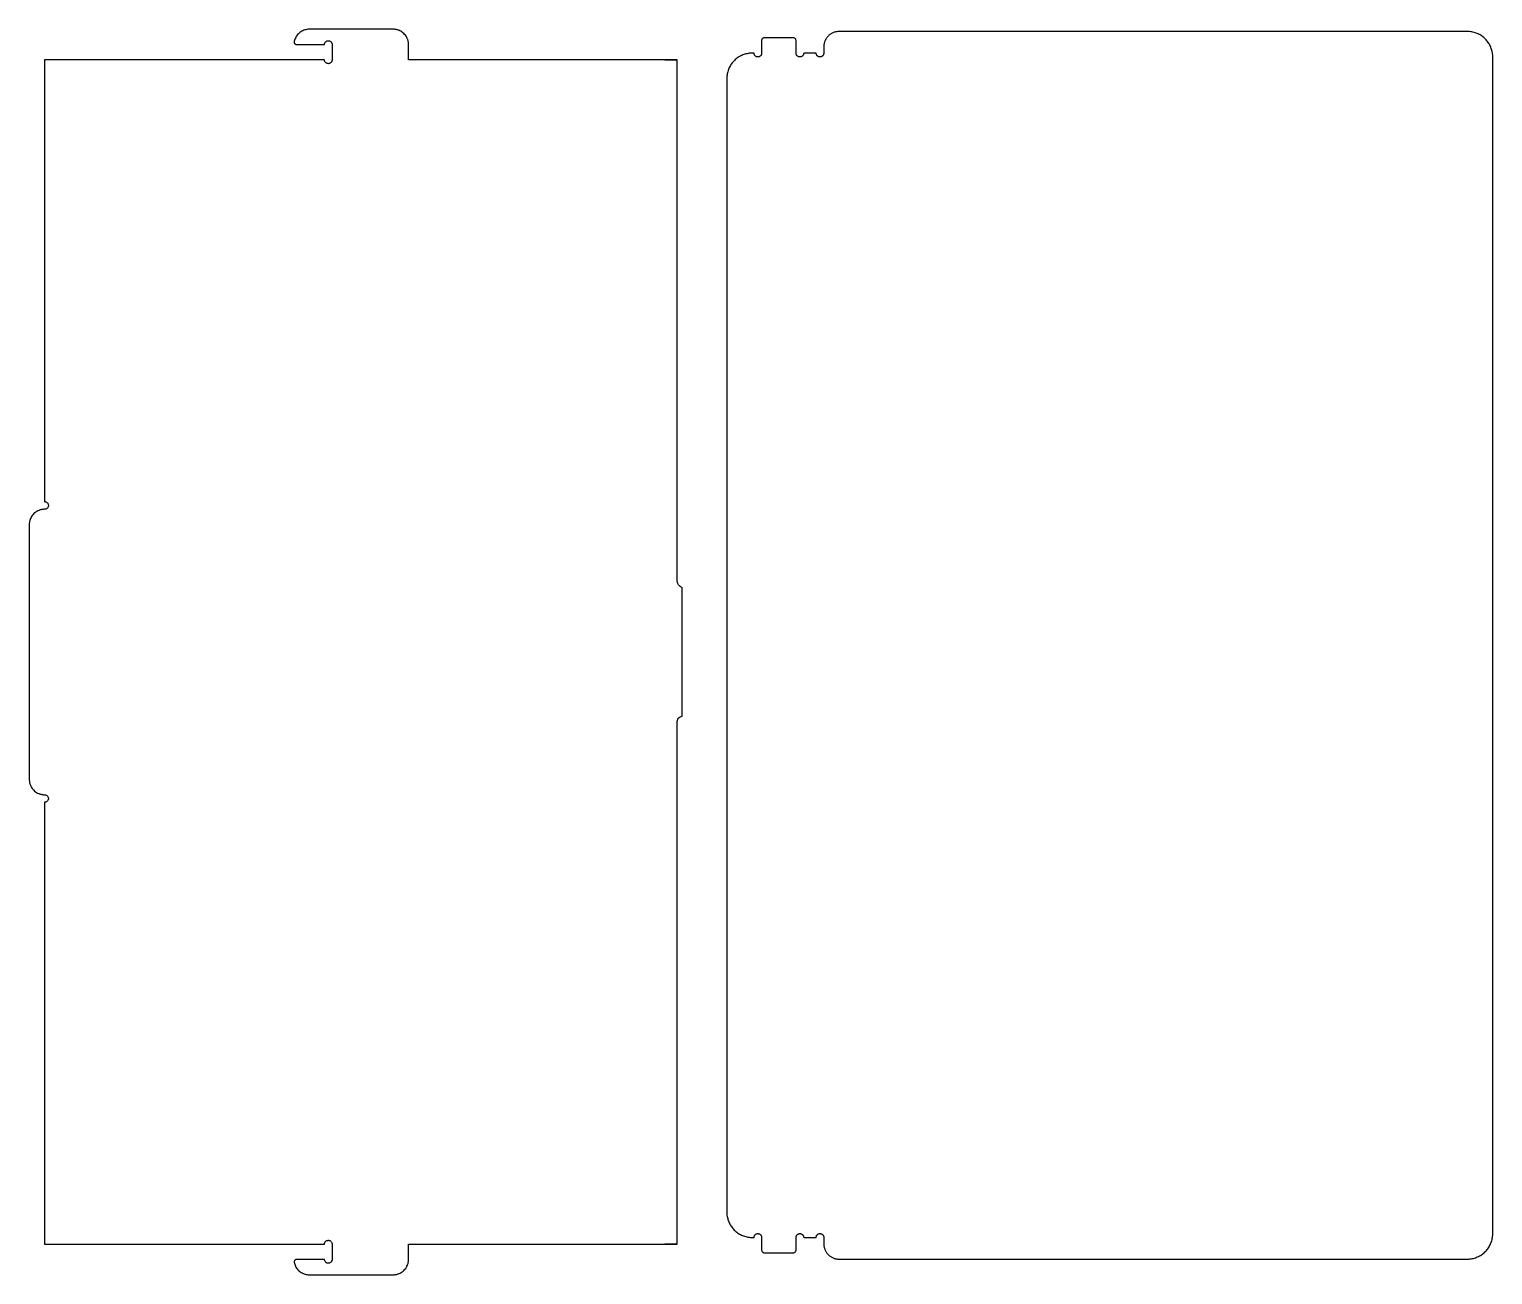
# Model space of a CAD drawing. Extents: x 0.9 to 46.8, y 2.8 to 94.5.
# Drawn here: x 1.48 to 46.79, y 55.91 to 94.46 of the extents above; entities that cross this region are included whole.
import ezdxf

# ---------------------------------------------------------------- set-up
doc = ezdxf.new("R2010")
doc.units = 0
doc.layers.add('ART_DESK', color=7, linetype='CONTINUOUS')

msp = doc.modelspace()

# ---------------------------------------------------------------- linework, layer by layer
at = {"layer": 'ART_DESK'}
msp.add_lwpolyline([(21.544, 93.514), (21.544, 93.514), (21.531, 93.514), (21.517, 93.514), (21.501, 93.514), (21.484, 93.514), (21.464, 93.514), (21.443, 93.514), (21.419, 93.514), (21.394, 93.514), (21.368, 93.514), (21.34, 93.514), (21.31, 93.514), (21.278, 93.514), (21.245, 93.514), (21.21, 93.514), (21.174, 93.514), (21.136, 93.514), (21.096, 93.514), (21.056, 93.514), (21.013, 93.514), (20.97, 93.514), (20.924, 93.514), (20.878, 93.514), (20.83, 93.514), (20.781, 93.514), (20.731, 93.514), (20.679, 93.514), (20.626, 93.514), (20.572, 93.514), (20.517, 93.514), (20.46, 93.514), (20.403, 93.514), (20.344, 93.514), (20.284, 93.514), (20.224, 93.514), (20.162, 93.514), (20.099, 93.514), (20.035, 93.514), (19.971, 93.514), (19.905, 93.514), (19.839, 93.514), (19.771, 93.514), (19.703, 93.514), (19.634, 93.514), (19.494, 93.514), (19.351, 93.514), (19.205, 93.514), (19.057, 93.514), (18.906, 93.514), (18.754, 93.514), (18.599, 93.514), (18.443, 93.514), (18.286, 93.514), (18.127, 93.514), (17.968, 93.514), (17.647, 93.514), (17.324, 93.514), (17.002, 93.514), (16.682, 93.514), (16.524, 93.514), (16.366, 93.514), (16.21, 93.514), (16.056, 93.514), (15.903, 93.514), (15.752, 93.514), (15.604, 93.514), (15.458, 93.514), (15.315, 93.514), (15.174, 93.514), (15.105, 93.514), (15.037, 93.514), (14.97, 93.514), (14.903, 93.514), (14.837, 93.514), (14.773, 93.514), (14.709, 93.514), (14.646, 93.514), (14.584, 93.514), (14.523, 93.514), (14.463, 93.514), (14.404, 93.514), (14.347, 93.514), (14.29, 93.514), (14.235, 93.514), (14.181, 93.514), (14.128, 93.514), (14.076, 93.514), (14.025, 93.514), (13.976, 93.514), (13.928, 93.514), (13.882, 93.514), (13.836, 93.514), (13.792, 93.514), (13.75, 93.514), (13.709, 93.514), (13.669, 93.514), (13.631, 93.514), (13.595, 93.514), (13.56, 93.514), (13.527, 93.514), (13.495, 93.514), (13.465, 93.514), (13.436, 93.514), (13.409, 93.514), (13.384, 93.514), (13.361, 93.514), (13.339, 93.514), (13.32, 93.514), (13.302, 93.514), (13.285, 93.514), (13.271, 93.514), (13.259, 93.514), (13.248, 93.514), (13.24, 93.514), (13.233, 93.514), (13.229, 93.514), (13.226, 93.514), (13.226, 93.514), (13.226, 93.514), (13.226, 93.517), (13.226, 93.521), (13.226, 93.527), (13.226, 93.534), (13.226, 93.543), (13.226, 93.552), (13.226, 93.564), (13.226, 93.576), (13.226, 93.589), (13.226, 93.604), (13.226, 93.635), (13.226, 93.668), (13.226, 93.703), (13.226, 93.74), (13.226, 93.812), (13.226, 93.847), (13.226, 93.879), (13.226, 93.895), (13.226, 93.909), (13.226, 93.922), (13.226, 93.935), (13.226, 93.946), (13.226, 93.957), (13.226, 93.965), (13.226, 93.973), (13.226, 93.979), (13.226, 93.983), (13.226, 93.986), (13.226, 93.987), (13.226, 94.007), (13.224, 94.027), (13.222, 94.047), (13.219, 94.066), (13.216, 94.085), (13.211, 94.104), (13.206, 94.123), (13.2, 94.141), (13.194, 94.159), (13.187, 94.176), (13.17, 94.21), (13.151, 94.243), (13.129, 94.274), (13.105, 94.302), (13.079, 94.329), (13.051, 94.354), (13.021, 94.377), (12.99, 94.397), (12.956, 94.414), (12.921, 94.429), (12.903, 94.436), (12.885, 94.441), (12.866, 94.446), (12.848, 94.451), (12.828, 94.454), (12.809, 94.457), (12.789, 94.459), (12.769, 94.46), (12.759, 94.46), (12.754, 94.46), (12.753, 94.46), (12.753, 94.46), (12.753, 94.46), (12.75, 94.46), (12.746, 94.46), (12.739, 94.46), (12.729, 94.46), (12.717, 94.46), (12.703, 94.46), (12.687, 94.46), (12.669, 94.46), (12.649, 94.46), (12.626, 94.46), (12.602, 94.46), (12.576, 94.46), (12.548, 94.46), (12.519, 94.46), (12.488, 94.46), (12.455, 94.46), (12.421, 94.46), (12.385, 94.46), (12.348, 94.46), (12.31, 94.46), (12.271, 94.46), (12.23, 94.46), (12.188, 94.46), (12.145, 94.46), (12.102, 94.46), (12.057, 94.46), (11.965, 94.46), (11.871, 94.46), (11.774, 94.46), (11.675, 94.46), (11.475, 94.46), (11.274, 94.46), (11.175, 94.46), (11.078, 94.46), (10.982, 94.46), (10.889, 94.46), (10.843, 94.46), (10.799, 94.46), (10.755, 94.46), (10.712, 94.46), (10.671, 94.46), (10.63, 94.46), (10.59, 94.46), (10.552, 94.46), (10.515, 94.46), (10.48, 94.46), (10.446, 94.46), (10.413, 94.46), (10.382, 94.46), (10.353, 94.46), (10.325, 94.46), (10.299, 94.46), (10.275, 94.46), (10.253, 94.46), (10.233, 94.46), (10.215, 94.46), (10.198, 94.46), (10.185, 94.46), (10.173, 94.46), (10.164, 94.46), (10.157, 94.46), (10.152, 94.46), (10.15, 94.46), (10.15, 94.46), (10.148, 94.46), (10.144, 94.46), (10.109, 94.459), (10.076, 94.454), (10.043, 94.448), (10.01, 94.439), (9.979, 94.428), (9.948, 94.415), (9.919, 94.4), (9.891, 94.383), (9.864, 94.364), (9.839, 94.344), (9.815, 94.321), (9.792, 94.297), (9.772, 94.272), (9.753, 94.245), (9.736, 94.216), (9.721, 94.186), (9.707, 94.155), (9.697, 94.123), (9.688, 94.09), (9.686, 94.082), (9.686, 94.08), (9.685, 94.077), (9.685, 94.07), (9.685, 94.057), (9.687, 94.045), (9.692, 94.033), (9.698, 94.022), (9.706, 94.012), (9.715, 94.004), (9.725, 93.997), (9.737, 93.991), (9.743, 93.99), (9.747, 93.989), (9.748, 93.989), (9.748, 93.989), (9.75, 93.988), (9.763, 93.987), (9.763, 93.987), (9.765, 93.987), (9.767, 93.987), (9.769, 93.987), (9.777, 93.987), (9.787, 93.987), (9.801, 93.987), (9.817, 93.987), (9.835, 93.987), (9.855, 93.987), (9.878, 93.987), (9.902, 93.987), (9.928, 93.987), (9.956, 93.987), (9.984, 93.987), (10.014, 93.987), (10.045, 93.987), (10.077, 93.987), (10.142, 93.987), (10.275, 93.987), (10.339, 93.987), (10.37, 93.987), (10.4, 93.987), (10.429, 93.987), (10.457, 93.987), (10.483, 93.987), (10.507, 93.987), (10.53, 93.987), (10.55, 93.987), (10.569, 93.987), (10.585, 93.987), (10.598, 93.987), (10.609, 93.987), (10.617, 93.987), (10.62, 93.987), (10.622, 93.987), (10.623, 93.987), (10.623, 93.987), (10.623, 93.992), (10.624, 94.002), (10.626, 94.012), (10.628, 94.021), (10.631, 94.03), (10.635, 94.039), (10.645, 94.055), (10.657, 94.069), (10.671, 94.082), (10.687, 94.092), (10.704, 94.099), (10.713, 94.102), (10.723, 94.104), (10.733, 94.105), (10.743, 94.105), (10.753, 94.105), (10.762, 94.103), (10.772, 94.101), (10.781, 94.099), (10.798, 94.091), (10.814, 94.08), (10.828, 94.068), (10.839, 94.053), (10.849, 94.037), (10.852, 94.028), (10.855, 94.019), (10.858, 94.01), (10.859, 94), (10.86, 93.99), (10.86, 93.987), (10.86, 93.987), (10.86, 93.985), (10.86, 93.982), (10.86, 93.977), (10.86, 93.97), (10.86, 93.962), (10.86, 93.953), (10.86, 93.942), (10.86, 93.93), (10.86, 93.917), (10.86, 93.903), (10.86, 93.889), (10.86, 93.857), (10.86, 93.823), (10.86, 93.787), (10.86, 93.714), (10.86, 93.678), (10.86, 93.644), (10.86, 93.613), (10.86, 93.598), (10.86, 93.584), (10.86, 93.571), (10.86, 93.559), (10.86, 93.548), (10.86, 93.539), (10.86, 93.531), (10.86, 93.524), (10.86, 93.519), (10.86, 93.516), (10.86, 93.514), (10.86, 93.513), (10.86, 93.511), (10.859, 93.501), (10.858, 93.491), (10.855, 93.482), (10.852, 93.473), (10.849, 93.464), (10.839, 93.448), (10.828, 93.433), (10.814, 93.42), (10.798, 93.41), (10.781, 93.402), (10.772, 93.399), (10.762, 93.397), (10.753, 93.396), (10.743, 93.395), (10.733, 93.396), (10.723, 93.397), (10.713, 93.399), (10.704, 93.401), (10.687, 93.409), (10.671, 93.419), (10.657, 93.431), (10.645, 93.446), (10.635, 93.462), (10.631, 93.47), (10.628, 93.48), (10.626, 93.489), (10.624, 93.498), (10.623, 93.508), (10.623, 93.513), (10.623, 93.514), (10.62, 93.514), (10.615, 93.514), (10.608, 93.514), (10.6, 93.514), (10.589, 93.514), (10.576, 93.514), (10.561, 93.514), (10.544, 93.514), (10.526, 93.514), (10.505, 93.514), (10.483, 93.514), (10.458, 93.514), (10.432, 93.514), (10.404, 93.514), (10.375, 93.514), (10.344, 93.514), (10.311, 93.514), (10.276, 93.514), (10.24, 93.514), (10.202, 93.514), (10.162, 93.514), (10.121, 93.514), (10.079, 93.514), (10.034, 93.514), (9.989, 93.514), (9.942, 93.514), (9.894, 93.514), (9.844, 93.514), (9.793, 93.514), (9.74, 93.514), (9.686, 93.514), (9.631, 93.514), (9.575, 93.514), (9.518, 93.514), (9.459, 93.514), (9.399, 93.514), (9.338, 93.514), (9.276, 93.514), (9.213, 93.514), (9.148, 93.514), (9.083, 93.514), (9.017, 93.514), (8.95, 93.514), (8.881, 93.514), (8.812, 93.514), (8.742, 93.514), (8.671, 93.514), (8.6, 93.514), (8.527, 93.514), (8.38, 93.514), (8.23, 93.514), (8.077, 93.514), (7.922, 93.514), (7.764, 93.514), (7.605, 93.514), (7.444, 93.514), (7.281, 93.514), (7.117, 93.514), (6.952, 93.514), (6.786, 93.514), (6.452, 93.514), (6.117, 93.514), (5.783, 93.514), (5.617, 93.514), (5.452, 93.514), (5.288, 93.514), (5.125, 93.514), (4.964, 93.514), (4.805, 93.514), (4.648, 93.514), (4.493, 93.514), (4.34, 93.514), (4.19, 93.514), (4.043, 93.514), (3.971, 93.514), (3.899, 93.514), (3.828, 93.514), (3.758, 93.514), (3.689, 93.514), (3.621, 93.514), (3.554, 93.514), (3.488, 93.514), (3.423, 93.514), (3.359, 93.514), (3.296, 93.514), (3.234, 93.514), (3.173, 93.514), (3.113, 93.514), (3.055, 93.514), (2.997, 93.514), (2.941, 93.514), (2.886, 93.514), (2.833, 93.514), (2.78, 93.514), (2.729, 93.514), (2.68, 93.514), (2.632, 93.514), (2.585, 93.514), (2.539, 93.514), (2.496, 93.514), (2.453, 93.514), (2.412, 93.514), (2.373, 93.514), (2.335, 93.514), (2.299, 93.514), (2.265, 93.514), (2.232, 93.514), (2.201, 93.514), (2.172, 93.514), (2.144, 93.514), (2.118, 93.514), (2.094, 93.514), (2.072, 93.514), (2.052, 93.514), (2.033, 93.514), (2.017, 93.514), (2.002, 93.514), (1.99, 93.514), (1.979, 93.514), (1.97, 93.514), (1.964, 93.514), (1.959, 93.514), (1.957, 93.514), (1.957, 93.514), (1.957, 93.513), (1.957, 93.497), (1.957, 93.464), (1.957, 93.398), (1.957, 93.136), (1.957, 88.942), (1.957, 80.553), (1.957, 80.029), (1.957, 79.898), (1.957, 79.865), (1.957, 79.849), (1.957, 79.841), (1.957, 79.839), (1.957, 79.838), (1.958, 79.838), (1.96, 79.838), (1.97, 79.837), (1.98, 79.835), (1.989, 79.833), (1.998, 79.83), (2.015, 79.822), (2.031, 79.812), (2.044, 79.799), (2.056, 79.784), (2.065, 79.767), (2.068, 79.759), (2.071, 79.749), (2.073, 79.74), (2.075, 79.73), (2.075, 79.72), (2.075, 79.71), (2.074, 79.7), (2.072, 79.691), (2.069, 79.682), (2.066, 79.673), (2.057, 79.656), (2.046, 79.641), (2.032, 79.628), (2.017, 79.617), (2, 79.609), (1.991, 79.606), (1.981, 79.604), (1.972, 79.602), (1.962, 79.601), (1.957, 79.601), (1.937, 79.601), (1.917, 79.599), (1.897, 79.597), (1.878, 79.595), (1.859, 79.591), (1.84, 79.587), (1.821, 79.581), (1.803, 79.576), (1.785, 79.569), (1.75, 79.554), (1.717, 79.536), (1.685, 79.516), (1.656, 79.493), (1.628, 79.468), (1.602, 79.441), (1.578, 79.412), (1.557, 79.381), (1.538, 79.348), (1.522, 79.314), (1.515, 79.297), (1.508, 79.279), (1.502, 79.26), (1.497, 79.242), (1.493, 79.223), (1.49, 79.204), (1.487, 79.184), (1.485, 79.164), (1.484, 79.145), (1.484, 79.134), (1.484, 79.129), (1.484, 79.128), (1.484, 79.128), (1.484, 79.127), (1.484, 79.125), (1.484, 79.121), (1.484, 79.115), (1.484, 79.107), (1.484, 79.097), (1.484, 79.085), (1.484, 79.072), (1.484, 79.057), (1.484, 79.04), (1.484, 79.021), (1.484, 79.001), (1.484, 78.979), (1.484, 78.955), (1.484, 78.93), (1.484, 78.903), (1.484, 78.874), (1.484, 78.844), (1.484, 78.813), (1.484, 78.78), (1.484, 78.745), (1.484, 78.71), (1.484, 78.672), (1.484, 78.633), (1.484, 78.593), (1.484, 78.552), (1.484, 78.509), (1.484, 78.465), (1.484, 78.42), (1.484, 78.374), (1.484, 78.326), (1.484, 78.277), (1.484, 78.227), (1.484, 78.176), (1.484, 78.123), (1.484, 78.07), (1.484, 78.016), (1.484, 77.96), (1.484, 77.904), (1.484, 77.846), (1.484, 77.788), (1.484, 77.728), (1.484, 77.668), (1.484, 77.607), (1.484, 77.545), (1.484, 77.482), (1.484, 77.418), (1.484, 77.289), (1.484, 77.156), (1.484, 77.021), (1.484, 76.883), (1.484, 76.743), (1.484, 76.6), (1.484, 76.456), (1.484, 76.31), (1.484, 76.163), (1.484, 76.014), (1.484, 75.864), (1.484, 75.562), (1.484, 74.953), (1.484, 74.65), (1.484, 74.499), (1.484, 74.349), (1.484, 74.201), (1.484, 74.053), (1.484, 73.907), (1.484, 73.763), (1.484, 73.621), (1.484, 73.481), (1.484, 73.343), (1.484, 73.208), (1.484, 73.075), (1.484, 72.946), (1.484, 72.882), (1.484, 72.819), (1.484, 72.757), (1.484, 72.696), (1.484, 72.636), (1.484, 72.577), (1.484, 72.518), (1.484, 72.461), (1.484, 72.405), (1.484, 72.349), (1.484, 72.295), (1.484, 72.241), (1.484, 72.189), (1.484, 72.138), (1.484, 72.088), (1.484, 72.039), (1.484, 71.992), (1.484, 71.945), (1.484, 71.9), (1.484, 71.856), (1.484, 71.813), (1.484, 71.772), (1.484, 71.732), (1.484, 71.694), (1.484, 71.656), (1.484, 71.621), (1.484, 71.586), (1.484, 71.553), (1.484, 71.522), (1.484, 71.492), (1.484, 71.464), (1.484, 71.437), (1.484, 71.412), (1.484, 71.388), (1.484, 71.366), (1.484, 71.346), (1.484, 71.327), (1.484, 71.311), (1.484, 71.296), (1.484, 71.282), (1.484, 71.271), (1.484, 71.261), (1.484, 71.253), (1.484, 71.247), (1.484, 71.243), (1.484, 71.241), (1.484, 71.241), (1.484, 71.24), (1.484, 71.239), (1.484, 71.234), (1.484, 71.213), (1.486, 71.194), (1.488, 71.174), (1.491, 71.155), (1.495, 71.136), (1.5, 71.117), (1.505, 71.099), (1.511, 71.08), (1.518, 71.063), (1.534, 71.028), (1.552, 70.995), (1.573, 70.964), (1.596, 70.934), (1.621, 70.907), (1.649, 70.881), (1.678, 70.858), (1.709, 70.837), (1.742, 70.819), (1.777, 70.803), (1.794, 70.796), (1.812, 70.79), (1.831, 70.784), (1.85, 70.779), (1.869, 70.775), (1.888, 70.772), (1.907, 70.77), (1.927, 70.768), (1.947, 70.767), (1.957, 70.767), (1.959, 70.767), (1.969, 70.767), (1.979, 70.765), (1.988, 70.763), (1.998, 70.76), (2.006, 70.756), (2.023, 70.747), (2.037, 70.736), (2.05, 70.722), (2.06, 70.706), (2.068, 70.689), (2.071, 70.68), (2.073, 70.67), (2.075, 70.66), (2.075, 70.65), (2.075, 70.64), (2.074, 70.631), (2.072, 70.621), (2.069, 70.612), (2.062, 70.594), (2.052, 70.578), (2.04, 70.564), (2.025, 70.552), (2.009, 70.543), (2, 70.539), (1.991, 70.536), (1.982, 70.533), (1.972, 70.532), (1.962, 70.531), (1.957, 70.531), (1.957, 70.531), (1.957, 70.53), (1.957, 70.528), (1.957, 70.523), (1.957, 70.458), (1.957, 70.327), (1.957, 69.278), (1.957, 65.084), (1.957, 60.89), (1.957, 58.793), (1.957, 57.744), (1.957, 57.22), (1.957, 56.958), (1.957, 56.892), (1.957, 56.859), (1.957, 56.855), (1.957, 56.855), (1.957, 56.855), (1.96, 56.855), (1.964, 56.855), (1.971, 56.855), (1.98, 56.855), (1.99, 56.855), (2.003, 56.855), (2.018, 56.855), (2.034, 56.855), (2.053, 56.855), (2.073, 56.855), (2.096, 56.855), (2.12, 56.855), (2.146, 56.855), (2.174, 56.855), (2.203, 56.855), (2.234, 56.855), (2.267, 56.855), (2.302, 56.855), (2.338, 56.855), (2.376, 56.855), (2.415, 56.855), (2.456, 56.855), (2.498, 56.855), (2.542, 56.855), (2.588, 56.855), (2.635, 56.855), (2.683, 56.855), (2.733, 56.855), (2.784, 56.855), (2.836, 56.855), (2.89, 56.855), (2.945, 56.855), (3.001, 56.855), (3.059, 56.855), (3.117, 56.855), (3.177, 56.855), (3.238, 56.855), (3.3, 56.855), (3.363, 56.855), (3.427, 56.855), (3.492, 56.855), (3.559, 56.855), (3.626, 56.855), (3.694, 56.855), (3.763, 56.855), (3.833, 56.855), (3.904, 56.855), (3.975, 56.855), (4.048, 56.855), (4.195, 56.855), (4.345, 56.855), (4.498, 56.855), (4.653, 56.855), (4.81, 56.855), (4.97, 56.855), (5.131, 56.855), (5.293, 56.855), (5.458, 56.855), (5.623, 56.855), (5.955, 56.855), (6.29, 56.855), (6.624, 56.855), (6.957, 56.855), (7.122, 56.855), (7.286, 56.855), (7.449, 56.855), (7.61, 56.855), (7.77, 56.855), (7.927, 56.855), (8.082, 56.855), (8.235, 56.855), (8.385, 56.855), (8.532, 56.855), (8.605, 56.855), (8.676, 56.855), (8.747, 56.855), (8.817, 56.855), (8.886, 56.855), (8.954, 56.855), (9.021, 56.855), (9.087, 56.855), (9.153, 56.855), (9.217, 56.855), (9.28, 56.855), (9.342, 56.855), (9.403, 56.855), (9.463, 56.855), (9.521, 56.855), (9.579, 56.855), (9.635, 56.855), (9.69, 56.855), (9.744, 56.855), (9.796, 56.855), (9.847, 56.855), (9.897, 56.855), (9.945, 56.855), (9.992, 56.855), (10.037, 56.855), (10.081, 56.855), (10.124, 56.855), (10.165, 56.855), (10.204, 56.855), (10.242, 56.855), (10.278, 56.855), (10.313, 56.855), (10.346, 56.855), (10.377, 56.855), (10.406, 56.855), (10.434, 56.855), (10.46, 56.855), (10.484, 56.855), (10.506, 56.855), (10.527, 56.855), (10.545, 56.855), (10.562, 56.855), (10.577, 56.855), (10.59, 56.855), (10.6, 56.855), (10.609, 56.855), (10.616, 56.855), (10.62, 56.855), (10.623, 56.855), (10.623, 56.855), (10.623, 56.858), (10.624, 56.867), (10.625, 56.877), (10.627, 56.887), (10.63, 56.896), (10.638, 56.913), (10.649, 56.928), (10.662, 56.942), (10.677, 56.954), (10.693, 56.963), (10.702, 56.966), (10.711, 56.969), (10.721, 56.971), (10.73, 56.972), (10.74, 56.973), (10.75, 56.973), (10.76, 56.971), (10.77, 56.97), (10.779, 56.967), (10.788, 56.963), (10.804, 56.955), (10.819, 56.944), (10.832, 56.93), (10.843, 56.915), (10.852, 56.898), (10.855, 56.889), (10.857, 56.879), (10.859, 56.87), (10.86, 56.86), (10.86, 56.855), (10.86, 56.854), (10.86, 56.851), (10.86, 56.847), (10.86, 56.841), (10.86, 56.834), (10.86, 56.825), (10.86, 56.815), (10.86, 56.803), (10.86, 56.791), (10.86, 56.777), (10.86, 56.763), (10.86, 56.732), (10.86, 56.698), (10.86, 56.663), (10.86, 56.627), (10.86, 56.554), (10.86, 56.52), (10.86, 56.487), (10.86, 56.472), (10.86, 56.458), (10.86, 56.444), (10.86, 56.432), (10.86, 56.421), (10.86, 56.411), (10.86, 56.402), (10.86, 56.395), (10.86, 56.389), (10.86, 56.385), (10.86, 56.382), (10.86, 56.381), (10.859, 56.371), (10.858, 56.361), (10.856, 56.352), (10.853, 56.342), (10.845, 56.325), (10.835, 56.309), (10.823, 56.295), (10.808, 56.284), (10.792, 56.274), (10.783, 56.271), (10.774, 56.268), (10.765, 56.265), (10.755, 56.264), (10.745, 56.263), (10.735, 56.263), (10.725, 56.264), (10.716, 56.266), (10.706, 56.268), (10.697, 56.272), (10.68, 56.28), (10.665, 56.291), (10.652, 56.304), (10.641, 56.319), (10.632, 56.336), (10.629, 56.345), (10.626, 56.354), (10.624, 56.364), (10.623, 56.374), (10.623, 56.379), (10.623, 56.381), (10.623, 56.381), (10.622, 56.381), (10.621, 56.381), (10.618, 56.381), (10.615, 56.381), (10.606, 56.381), (10.595, 56.381), (10.58, 56.381), (10.564, 56.381), (10.545, 56.381), (10.524, 56.381), (10.5, 56.381), (10.475, 56.381), (10.449, 56.381), (10.421, 56.381), (10.392, 56.381), (10.361, 56.381), (10.33, 56.381), (10.265, 56.381), (10.133, 56.381), (10.068, 56.381), (10.037, 56.381), (10.006, 56.381), (9.976, 56.381), (9.948, 56.381), (9.921, 56.381), (9.895, 56.381), (9.871, 56.381), (9.849, 56.381), (9.829, 56.381), (9.812, 56.381), (9.797, 56.381), (9.784, 56.381), (9.774, 56.381), (9.768, 56.381), (9.765, 56.381), (9.764, 56.381), (9.763, 56.381), (9.762, 56.381), (9.761, 56.381), (9.748, 56.38), (9.735, 56.376), (9.724, 56.371), (9.714, 56.364), (9.705, 56.355), (9.697, 56.345), (9.691, 56.334), (9.687, 56.322), (9.685, 56.309), (9.685, 56.303), (9.685, 56.302), (9.685, 56.3), (9.685, 56.294), (9.686, 56.287), (9.686, 56.287), (9.686, 56.287), (9.686, 56.287), (9.686, 56.286), (9.687, 56.284), (9.691, 56.267), (9.7, 56.234), (9.712, 56.202), (9.726, 56.172), (9.741, 56.142), (9.759, 56.114), (9.779, 56.088), (9.8, 56.063), (9.823, 56.039), (9.847, 56.017), (9.873, 55.997), (9.901, 55.979), (9.929, 55.963), (9.959, 55.948), (9.99, 55.936), (10.021, 55.926), (10.054, 55.918), (10.087, 55.912), (10.121, 55.909), (10.138, 55.908), (10.147, 55.908), (10.149, 55.908), (10.15, 55.908), (10.15, 55.908), (10.15, 55.908), (10.153, 55.908), (10.159, 55.908), (10.167, 55.908), (10.177, 55.908), (10.19, 55.908), (10.204, 55.908), (10.221, 55.908), (10.24, 55.908), (10.261, 55.908), (10.284, 55.908), (10.309, 55.908), (10.335, 55.908), (10.364, 55.908), (10.394, 55.908), (10.425, 55.908), (10.459, 55.908), (10.493, 55.908), (10.529, 55.908), (10.567, 55.908), (10.605, 55.908), (10.645, 55.908), (10.686, 55.908), (10.729, 55.908), (10.772, 55.908), (10.816, 55.908), (10.861, 55.908), (10.953, 55.908), (11.048, 55.908), (11.145, 55.908), (11.244, 55.908), (11.344, 55.908), (11.545, 55.908), (11.645, 55.908), (11.744, 55.908), (11.841, 55.908), (11.936, 55.908), (12.029, 55.908), (12.074, 55.908), (12.118, 55.908), (12.162, 55.908), (12.204, 55.908), (12.246, 55.908), (12.286, 55.908), (12.325, 55.908), (12.363, 55.908), (12.399, 55.908), (12.434, 55.908), (12.468, 55.908), (12.5, 55.908), (12.53, 55.908), (12.559, 55.908), (12.586, 55.908), (12.612, 55.908), (12.635, 55.908), (12.657, 55.908), (12.676, 55.908), (12.694, 55.908), (12.709, 55.908), (12.722, 55.908), (12.733, 55.908), (12.742, 55.908), (12.748, 55.908), (12.751, 55.908), (12.753, 55.908), (12.763, 55.908), (12.783, 55.909), (12.803, 55.911), (12.822, 55.913), (12.842, 55.916), (12.861, 55.92), (12.879, 55.925), (12.898, 55.931), (12.916, 55.937), (12.934, 55.944), (12.968, 55.96), (13.001, 55.978), (13.032, 55.999), (13.061, 56.023), (13.089, 56.048), (13.114, 56.076), (13.137, 56.105), (13.158, 56.137), (13.176, 56.17), (13.192, 56.204), (13.198, 56.222), (13.204, 56.24), (13.21, 56.259), (13.214, 56.277), (13.218, 56.296), (13.221, 56.316), (13.224, 56.335), (13.225, 56.355), (13.226, 56.375), (13.226, 56.38), (13.226, 56.381), (13.226, 56.381), (13.226, 56.381), (13.226, 56.382), (13.226, 56.384), (13.226, 56.388), (13.226, 56.393), (13.226, 56.4), (13.226, 56.409), (13.226, 56.419), (13.226, 56.43), (13.226, 56.442), (13.226, 56.455), (13.226, 56.469), (13.226, 56.5), (13.226, 56.533), (13.226, 56.569), (13.226, 56.605), (13.226, 56.677), (13.226, 56.712), (13.226, 56.745), (13.226, 56.76), (13.226, 56.775), (13.226, 56.788), (13.226, 56.801), (13.226, 56.813), (13.226, 56.823), (13.226, 56.832), (13.226, 56.84), (13.226, 56.846), (13.226, 56.85), (13.226, 56.853), (13.226, 56.855), (13.226, 56.855), (13.228, 56.855), (13.232, 56.855), (13.238, 56.855), (13.246, 56.855), (13.256, 56.855), (13.268, 56.855), (13.282, 56.855), (13.298, 56.855), (13.315, 56.855), (13.335, 56.855), (13.356, 56.855), (13.379, 56.855), (13.403, 56.855), (13.43, 56.855), (13.458, 56.855), (13.488, 56.855), (13.519, 56.855), (13.552, 56.855), (13.587, 56.855), (13.623, 56.855), (13.661, 56.855), (13.7, 56.855), (13.74, 56.855), (13.782, 56.855), (13.826, 56.855), (13.871, 56.855), (13.917, 56.855), (13.965, 56.855), (14.014, 56.855), (14.064, 56.855), (14.116, 56.855), (14.168, 56.855), (14.222, 56.855), (14.277, 56.855), (14.334, 56.855), (14.391, 56.855), (14.45, 56.855), (14.509, 56.855), (14.57, 56.855), (14.631, 56.855), (14.694, 56.855), (14.758, 56.855), (14.822, 56.855), (14.888, 56.855), (14.954, 56.855), (15.021, 56.855), (15.089, 56.855), (15.158, 56.855), (15.228, 56.855), (15.369, 56.855), (15.514, 56.855), (15.661, 56.855), (15.81, 56.855), (15.961, 56.855), (16.115, 56.855), (16.27, 56.855), (16.426, 56.855), (16.584, 56.855), (16.743, 56.855), (16.903, 56.855), (17.225, 56.855), (17.547, 56.855), (17.869, 56.855), (18.029, 56.855), (18.188, 56.855), (18.346, 56.855), (18.503, 56.855), (18.659, 56.855), (18.812, 56.855), (18.964, 56.855), (19.114, 56.855), (19.261, 56.855), (19.406, 56.855), (19.548, 56.855), (19.687, 56.855), (19.756, 56.855), (19.823, 56.855), (19.89, 56.855), (19.956, 56.855), (20.02, 56.855), (20.084, 56.855), (20.147, 56.855), (20.209, 56.855), (20.27, 56.855), (20.33, 56.855), (20.389, 56.855), (20.447, 56.855), (20.504, 56.855), (20.559, 56.855), (20.614, 56.855), (20.667, 56.855), (20.719, 56.855), (20.77, 56.855), (20.819, 56.855), (20.867, 56.855), (20.914, 56.855), (20.959, 56.855), (21.003, 56.855), (21.046, 56.855), (21.087, 56.855), (21.127, 56.855), (21.165, 56.855), (21.202, 56.855), (21.237, 56.855), (21.27, 56.855), (21.302, 56.855), (21.333, 56.855), (21.361, 56.855), (21.388, 56.855), (21.414, 56.855), (21.437, 56.855), (21.459, 56.855), (21.479, 56.855), (21.497, 56.855), (21.514, 56.855), (21.528, 56.855), (21.541, 56.855), (21.543, 56.855), (21.155, 56.855), (21.17, 56.855), (21.206, 56.855), (21.239, 56.855), (21.271, 56.855), (21.302, 56.855), (21.33, 56.855), (21.357, 56.855), (21.383, 56.855), (21.406, 56.855), (21.428, 56.855), (21.448, 56.855), (21.466, 56.855), (21.483, 56.855), (21.497, 56.855), (21.51, 56.855), (21.52, 56.855), (21.529, 56.855), (21.536, 56.855), (21.541, 56.855), (21.543, 56.855), (21.544, 56.855), (21.544, 56.865), (21.544, 56.903), (21.544, 56.981), (21.544, 57.599), (21.544, 58.836), (21.544, 61.31), (21.544, 71.207), (21.544, 72.444), (21.544, 72.753), (21.544, 72.908), (21.544, 72.985), (21.544, 72.99), (21.544, 72.994), (21.544, 72.998, -0.42199), (21.701, 73.198), (21.701, 77.172), (21.7, 77.173, -0.336859), (21.544, 77.399), (21.544, 77.409), (21.544, 77.564), (21.544, 78.182), (21.544, 79.419), (21.544, 84.368), (21.544, 89.316), (21.544, 91.79), (21.544, 93.027), (21.544, 93.336), (21.544, 93.491), (21.544, 93.51), (21.544, 93.513), (21.544, 93.514), (21.544, 93.514), (21.541, 93.514), (21.537, 93.514), (21.531, 93.514), (21.523, 93.514), (21.512, 93.514), (21.5, 93.514), (21.486, 93.514), (21.47, 93.514), (21.452, 93.514), (21.433, 93.514), (21.411, 93.514), (21.388, 93.514), (21.363, 93.514), (21.337, 93.514), (21.308, 93.514), (21.278, 93.514), (21.247, 93.514), (21.214, 93.514), (21.179, 93.514), (21.155, 93.514)], format="xyb", close=True, dxfattribs=at)
msp.add_lwpolyline([(24.039, 57.181), (24.05, 57.18), (24.06, 57.179), (24.07, 57.176), (24.08, 57.173), (24.09, 57.169), (24.099, 57.164), (24.108, 57.158), (24.116, 57.152), (24.123, 57.145), (24.13, 57.138), (24.136, 57.13), (24.141, 57.121), (24.146, 57.112), (24.15, 57.102), (24.153, 57.092), (24.155, 57.082), (24.157, 57.071), (24.157, 57.066), (24.157, 57.063), (24.157, 57.062), (24.157, 57.062), (24.157, 57.061), (24.157, 57.057), (24.157, 57.052), (24.157, 57.046), (24.157, 57.038), (24.157, 57.029), (24.157, 57.018), (24.157, 57.007), (24.157, 56.995), (24.157, 56.981), (24.157, 56.952), (24.157, 56.921), (24.157, 56.889), (24.157, 56.823), (24.157, 56.791), (24.157, 56.761), (24.157, 56.747), (24.157, 56.734), (24.157, 56.721), (24.157, 56.71), (24.157, 56.7), (24.157, 56.691), (24.157, 56.683), (24.157, 56.677), (24.157, 56.672), (24.157, 56.669), (24.157, 56.668), (24.157, 56.668), (24.157, 56.667), (24.157, 56.665), (24.159, 56.651), (24.163, 56.638), (24.169, 56.625), (24.178, 56.615), (24.188, 56.605), (24.199, 56.598), (24.212, 56.593), (24.226, 56.59), (24.233, 56.589), (24.236, 56.589), (24.237, 56.589), (24.239, 56.589), (24.242, 56.589), (24.245, 56.589), (24.25, 56.589), (24.256, 56.589), (24.262, 56.589), (24.27, 56.589), (24.278, 56.589), (24.287, 56.589), (24.308, 56.589), (24.331, 56.589), (24.357, 56.589), (24.385, 56.589), (24.415, 56.589), (24.447, 56.589), (24.48, 56.589), (24.515, 56.589), (24.552, 56.589), (24.588, 56.589), (24.664, 56.589), (24.74, 56.589), (24.815, 56.589), (24.852, 56.589), (24.887, 56.589), (24.921, 56.589), (24.954, 56.589), (24.985, 56.589), (25.013, 56.589), (25.04, 56.589), (25.064, 56.589), (25.085, 56.589), (25.095, 56.589), (25.104, 56.589), (25.112, 56.589), (25.119, 56.589), (25.125, 56.589), (25.13, 56.589), (25.135, 56.589), (25.138, 56.589), (25.141, 56.589), (25.142, 56.589), (25.143, 56.589), (25.145, 56.589), (25.148, 56.589), (25.162, 56.591), (25.176, 56.596), (25.187, 56.603), (25.198, 56.611), (25.207, 56.622), (25.214, 56.633), (25.219, 56.646), (25.221, 56.66), (25.222, 56.668), (25.222, 56.669), (25.222, 56.671), (25.222, 56.675), (25.222, 56.681), (25.222, 56.688), (25.222, 56.697), (25.222, 56.707), (25.222, 56.718), (25.222, 56.73), (25.222, 56.743), (25.222, 56.771), (25.222, 56.801), (25.222, 56.834), (25.222, 56.867), (25.222, 56.9), (25.222, 56.932), (25.222, 56.962), (25.222, 56.99), (25.222, 57.003), (25.222, 57.015), (25.222, 57.026), (25.222, 57.035), (25.222, 57.043), (25.222, 57.05), (25.222, 57.056), (25.222, 57.06), (25.222, 57.062), (25.222, 57.062), (25.222, 57.063), (25.222, 57.064), (25.222, 57.075), (25.224, 57.085), (25.227, 57.096), (25.23, 57.105), (25.234, 57.115), (25.239, 57.124), (25.245, 57.132), (25.251, 57.14), (25.258, 57.148), (25.266, 57.154), (25.274, 57.16), (25.283, 57.166), (25.292, 57.17), (25.302, 57.174), (25.312, 57.177), (25.322, 57.179), (25.333, 57.18), (25.344, 57.181), (25.355, 57.18), (25.365, 57.178), (25.375, 57.175), (25.385, 57.172), (25.394, 57.167), (25.403, 57.162), (25.412, 57.156), (25.42, 57.15), (25.427, 57.143), (25.433, 57.135), (25.439, 57.127), (25.445, 57.118), (25.449, 57.108), (25.453, 57.099), (25.455, 57.089), (25.457, 57.078), (25.458, 57.067), (25.458, 57.062), (25.459, 57.062), (25.462, 57.062), (25.466, 57.062), (25.472, 57.062), (25.48, 57.062), (25.488, 57.062), (25.498, 57.062), (25.509, 57.062), (25.521, 57.062), (25.533, 57.062), (25.547, 57.062), (25.576, 57.062), (25.607, 57.062), (25.672, 57.062), (25.703, 57.062), (25.734, 57.062), (25.763, 57.062), (25.776, 57.062), (25.788, 57.062), (25.799, 57.062), (25.81, 57.062), (25.819, 57.062), (25.827, 57.062), (25.833, 57.062), (25.838, 57.062), (25.842, 57.062), (25.844, 57.062), (25.844, 57.062), (25.844, 57.065), (25.844, 57.07), (25.846, 57.081), (25.848, 57.091), (25.851, 57.101), (25.855, 57.111), (25.859, 57.12), (25.865, 57.129), (25.871, 57.137), (25.877, 57.145), (25.885, 57.152), (25.893, 57.158), (25.901, 57.164), (25.91, 57.169), (25.92, 57.173), (25.93, 57.176), (25.94, 57.178), (25.951, 57.18), (25.961, 57.181), (25.972, 57.18), (25.983, 57.179), (25.993, 57.176), (26.003, 57.173), (26.013, 57.169), (26.022, 57.165), (26.031, 57.159), (26.039, 57.153), (26.046, 57.146), (26.053, 57.138), (26.059, 57.13), (26.065, 57.122), (26.07, 57.112), (26.074, 57.103), (26.077, 57.093), (26.079, 57.083), (26.08, 57.072), (26.081, 57.067), (26.081, 57.064), (26.081, 57.062), (26.081, 57.062), (26.081, 57.062), (26.081, 57.06), (26.081, 57.058), (26.081, 57.055), (26.081, 57.046), (26.081, 57.036), (26.081, 57.023), (26.081, 57.009), (26.081, 56.977), (26.081, 56.944), (26.081, 56.928), (26.081, 56.913), (26.081, 56.899), (26.081, 56.887), (26.081, 56.877), (26.081, 56.87), (26.081, 56.868), (26.081, 56.866), (26.081, 56.865), (26.081, 56.865), (26.081, 56.865), (26.081, 56.864), (26.081, 56.863), (26.081, 56.852), (26.082, 56.83), (26.084, 56.809), (26.087, 56.788), (26.091, 56.767), (26.096, 56.746), (26.101, 56.726), (26.108, 56.706), (26.115, 56.687), (26.124, 56.668), (26.133, 56.649), (26.142, 56.631), (26.153, 56.614), (26.164, 56.597), (26.176, 56.58), (26.189, 56.564), (26.202, 56.548), (26.216, 56.534), (26.231, 56.519), (26.246, 56.506), (26.262, 56.493), (26.278, 56.48), (26.295, 56.469), (26.312, 56.458), (26.33, 56.448), (26.349, 56.439), (26.367, 56.43), (26.387, 56.422), (26.406, 56.415), (26.426, 56.409), (26.447, 56.404), (26.467, 56.4), (26.489, 56.396), (26.51, 56.394), (26.532, 56.392), (26.553, 56.392), (26.554, 56.392), (26.556, 56.392), (26.56, 56.392), (26.564, 56.392), (26.57, 56.392), (26.578, 56.392), (26.587, 56.392), (26.597, 56.392), (26.608, 56.392), (26.621, 56.392), (26.636, 56.392), (26.651, 56.392), (26.668, 56.392), (26.686, 56.392), (26.706, 56.392), (26.727, 56.392), (26.749, 56.392), (26.772, 56.392), (26.797, 56.392), (26.822, 56.392), (26.849, 56.392), (26.878, 56.392), (26.907, 56.392), (26.938, 56.392), (26.97, 56.392), (27.003, 56.392), (27.037, 56.392), (27.073, 56.392), (27.11, 56.392), (27.147, 56.392), (27.186, 56.392), (27.226, 56.392), (27.267, 56.392), (27.31, 56.392), (27.353, 56.392), (27.397, 56.392), (27.443, 56.392), (27.49, 56.392), (27.537, 56.392), (27.586, 56.392), (27.636, 56.392), (27.686, 56.392), (27.738, 56.392), (27.791, 56.392), (27.845, 56.392), (27.899, 56.392), (27.955, 56.392), (28.012, 56.392), (28.069, 56.392), (28.128, 56.392), (28.187, 56.392), (28.248, 56.392), (28.309, 56.392), (28.372, 56.392), (28.435, 56.392), (28.499, 56.392), (28.564, 56.392), (28.629, 56.392), (28.696, 56.392), (28.764, 56.392), (28.832, 56.392), (28.901, 56.392), (28.971, 56.392), (29.042, 56.392), (29.113, 56.392), (29.186, 56.392), (29.259, 56.392), (29.333, 56.392), (29.483, 56.392), (29.635, 56.392), (29.791, 56.392), (29.95, 56.392), (30.111, 56.392), (30.275, 56.392), (30.441, 56.392), (30.61, 56.392), (30.781, 56.392), (30.955, 56.392), (31.13, 56.392), (31.308, 56.392), (31.488, 56.392), (31.67, 56.392), (31.854, 56.392), (32.039, 56.392), (32.226, 56.392), (32.415, 56.392), (32.606, 56.392), (32.798, 56.392), (32.991, 56.392), (33.185, 56.392), (33.381, 56.392), (33.578, 56.392), (33.776, 56.392), (33.976, 56.392), (34.176, 56.392), (34.376, 56.392), (34.78, 56.392), (35.186, 56.392), (35.594, 56.392), (36.413, 56.392), (36.822, 56.392), (37.231, 56.392), (37.637, 56.392), (38.042, 56.392), (38.244, 56.392), (38.444, 56.392), (38.644, 56.392), (38.843, 56.392), (39.04, 56.392), (39.237, 56.392), (39.433, 56.392), (39.627, 56.392), (39.82, 56.392), (40.011, 56.392), (40.201, 56.392), (40.389, 56.392), (40.576, 56.392), (40.761, 56.392), (40.944, 56.392), (41.125, 56.392), (41.304, 56.392), (41.482, 56.392), (41.657, 56.392), (41.829, 56.392), (42, 56.392), (42.168, 56.392), (42.333, 56.392), (42.496, 56.392), (42.657, 56.392), (42.814, 56.392), (42.969, 56.392), (43.121, 56.392), (43.27, 56.392), (43.344, 56.392), (43.416, 56.392), (43.488, 56.392), (43.559, 56.392), (43.629, 56.392), (43.699, 56.392), (43.767, 56.392), (43.835, 56.392), (43.902, 56.392), (43.968, 56.392), (44.033, 56.392), (44.098, 56.392), (44.161, 56.392), (44.224, 56.392), (44.285, 56.392), (44.346, 56.392), (44.406, 56.392), (44.465, 56.392), (44.523, 56.392), (44.58, 56.392), (44.636, 56.392), (44.691, 56.392), (44.745, 56.392), (44.798, 56.392), (44.851, 56.392), (44.902, 56.392), (44.952, 56.392), (45.001, 56.392), (45.049, 56.392), (45.096, 56.392), (45.142, 56.392), (45.186, 56.392), (45.23, 56.392), (45.273, 56.392), (45.314, 56.392), (45.355, 56.392), (45.394, 56.392), (45.432, 56.392), (45.469, 56.392), (45.505, 56.392), (45.54, 56.392), (45.573, 56.392), (45.606, 56.392), (45.637, 56.392), (45.667, 56.392), (45.696, 56.392), (45.723, 56.392), (45.749, 56.392), (45.774, 56.392), (45.798, 56.392), (45.821, 56.392), (45.842, 56.392), (45.862, 56.392), (45.881, 56.392), (45.898, 56.392), (45.914, 56.392), (45.929, 56.392), (45.942, 56.392), (45.954, 56.392), (45.965, 56.392), (45.974, 56.392), (45.982, 56.392), (45.989, 56.392), (45.994, 56.392), (45.998, 56.392), (46, 56.392), (46.001, 56.392), (46.002, 56.392), (46.003, 56.392), (46.005, 56.392), (46.014, 56.392), (46.05, 56.393), (46.086, 56.396), (46.122, 56.401), (46.157, 56.407), (46.191, 56.415), (46.225, 56.424), (46.258, 56.435), (46.291, 56.447), (46.322, 56.46), (46.354, 56.475), (46.384, 56.491), (46.413, 56.508), (46.442, 56.527), (46.47, 56.546), (46.497, 56.567), (46.523, 56.589), (46.548, 56.612), (46.572, 56.636), (46.595, 56.661), (46.617, 56.687), (46.637, 56.714), (46.657, 56.742), (46.675, 56.771), (46.692, 56.801), (46.708, 56.831), (46.723, 56.862), (46.736, 56.894), (46.748, 56.927), (46.759, 56.96), (46.768, 56.994), (46.775, 57.028), (46.781, 57.063), (46.786, 57.099), (46.789, 57.135), (46.79, 57.171), (46.79, 57.18), (46.79, 57.187), (46.79, 57.2), (46.79, 57.226), (46.79, 57.436), (46.79, 58.275), (46.79, 59.953), (46.79, 63.309), (46.79, 70.022), (46.79, 83.447), (46.79, 90.159), (46.79, 93.516), (46.79, 93.568), (46.79, 93.594), (46.79, 93.601), (46.79, 93.604), (46.79, 93.609), (46.789, 93.627), (46.788, 93.663), (46.784, 93.699), (46.779, 93.735), (46.772, 93.769), (46.764, 93.803), (46.755, 93.837), (46.744, 93.87), (46.731, 93.902), (46.717, 93.934), (46.702, 93.965), (46.686, 93.995), (46.668, 94.024), (46.649, 94.053), (46.629, 94.08), (46.608, 94.107), (46.586, 94.133), (46.562, 94.157), (46.538, 94.181), (46.513, 94.204), (46.486, 94.225), (46.459, 94.245), (46.431, 94.265), (46.402, 94.283), (46.372, 94.299), (46.341, 94.315), (46.31, 94.329), (46.278, 94.342), (46.245, 94.353), (46.211, 94.363), (46.177, 94.372), (46.143, 94.379), (46.108, 94.385), (46.072, 94.389), (46.036, 94.391), (46.018, 94.392), (46.009, 94.392), (46.004, 94.392), (46.002, 94.392), (46.001, 94.392), (46.001, 94.392), (46, 94.392), (45.997, 94.392), (45.993, 94.392), (45.988, 94.392), (45.981, 94.392), (45.973, 94.392), (45.963, 94.392), (45.952, 94.392), (45.94, 94.392), (45.926, 94.392), (45.911, 94.392), (45.895, 94.392), (45.877, 94.392), (45.858, 94.392), (45.838, 94.392), (45.816, 94.392), (45.794, 94.392), (45.77, 94.392), (45.744, 94.392), (45.718, 94.392), (45.69, 94.392), (45.661, 94.392), (45.631, 94.392), (45.599, 94.392), (45.567, 94.392), (45.533, 94.392), (45.498, 94.392), (45.462, 94.392), (45.425, 94.392), (45.386, 94.392), (45.347, 94.392), (45.306, 94.392), (45.264, 94.392), (45.221, 94.392), (45.177, 94.392), (45.132, 94.392), (45.086, 94.392), (45.039, 94.392), (44.991, 94.392), (44.942, 94.392), (44.891, 94.392), (44.84, 94.392), (44.788, 94.392), (44.734, 94.392), (44.68, 94.392), (44.625, 94.392), (44.569, 94.392), (44.511, 94.392), (44.453, 94.392), (44.394, 94.392), (44.334, 94.392), (44.273, 94.392), (44.211, 94.392), (44.149, 94.392), (44.085, 94.392), (44.02, 94.392), (43.955, 94.392), (43.889, 94.392), (43.822, 94.392), (43.754, 94.392), (43.685, 94.392), (43.615, 94.392), (43.545, 94.392), (43.474, 94.392), (43.402, 94.392), (43.329, 94.392), (43.181, 94.392), (43.03, 94.392), (42.877, 94.392), (42.72, 94.392), (42.561, 94.392), (42.399, 94.392), (42.234, 94.392), (42.067, 94.392), (41.898, 94.392), (41.726, 94.392), (41.552, 94.392), (41.375, 94.392), (41.197, 94.392), (41.017, 94.392), (40.834, 94.392), (40.65, 94.392), (40.464, 94.392), (40.276, 94.392), (40.087, 94.392), (39.896, 94.392), (39.704, 94.392), (39.51, 94.392), (39.315, 94.392), (39.119, 94.392), (38.922, 94.392), (38.723, 94.392), (38.524, 94.392), (38.324, 94.392), (38.123, 94.392), (37.718, 94.392), (37.312, 94.392), (36.904, 94.392), (36.085, 94.392), (35.676, 94.392), (35.268, 94.392), (34.861, 94.392), (34.457, 94.392), (34.256, 94.392), (34.055, 94.392), (33.856, 94.392), (33.657, 94.392), (33.46, 94.392), (33.264, 94.392), (33.068, 94.392), (32.875, 94.392), (32.682, 94.392), (32.491, 94.392), (32.302, 94.392), (32.114, 94.392), (31.927, 94.392), (31.743, 94.392), (31.56, 94.392), (31.38, 94.392), (31.201, 94.392), (31.025, 94.392), (30.85, 94.392), (30.678, 94.392), (30.508, 94.392), (30.341, 94.392), (30.176, 94.392), (30.014, 94.392), (29.854, 94.392), (29.697, 94.392), (29.543, 94.392), (29.392, 94.392), (29.244, 94.392), (29.171, 94.392), (29.099, 94.392), (29.027, 94.392), (28.957, 94.392), (28.887, 94.392), (28.818, 94.392), (28.75, 94.392), (28.683, 94.392), (28.616, 94.392), (28.551, 94.392), (28.486, 94.392), (28.422, 94.392), (28.359, 94.392), (28.297, 94.392), (28.236, 94.392), (28.175, 94.392), (28.116, 94.392), (28.058, 94.392), (28, 94.392), (27.944, 94.392), (27.888, 94.392), (27.834, 94.392), (27.78, 94.392), (27.728, 94.392), (27.676, 94.392), (27.625, 94.392), (27.576, 94.392), (27.527, 94.392), (27.48, 94.392), (27.434, 94.392), (27.388, 94.392), (27.344, 94.392), (27.301, 94.392), (27.259, 94.392), (27.218, 94.392), (27.178, 94.392), (27.14, 94.392), (27.102, 94.392), (27.066, 94.392), (27.03, 94.392), (26.996, 94.392), (26.963, 94.392), (26.932, 94.392), (26.901, 94.392), (26.872, 94.392), (26.844, 94.392), (26.817, 94.392), (26.792, 94.392), (26.767, 94.392), (26.744, 94.392), (26.722, 94.392), (26.702, 94.392), (26.682, 94.392), (26.665, 94.392), (26.648, 94.392), (26.633, 94.392), (26.619, 94.392), (26.606, 94.392), (26.595, 94.392), (26.585, 94.392), (26.576, 94.392), (26.569, 94.392), (26.563, 94.392), (26.559, 94.392), (26.556, 94.392), (26.554, 94.392), (26.554, 94.392), (26.553, 94.392), (26.55, 94.392), (26.545, 94.392), (26.523, 94.391), (26.501, 94.389), (26.48, 94.386), (26.459, 94.382), (26.439, 94.378), (26.418, 94.372), (26.398, 94.366), (26.379, 94.358), (26.36, 94.35), (26.341, 94.341), (26.323, 94.332), (26.305, 94.321), (26.288, 94.31), (26.272, 94.298), (26.255, 94.286), (26.24, 94.273), (26.225, 94.259), (26.211, 94.244), (26.197, 94.229), (26.184, 94.213), (26.171, 94.197), (26.16, 94.18), (26.149, 94.163), (26.138, 94.145), (26.129, 94.127), (26.12, 94.108), (26.112, 94.089), (26.105, 94.07), (26.099, 94.05), (26.094, 94.029), (26.089, 94.009), (26.086, 93.988), (26.083, 93.966), (26.081, 93.945), (26.081, 93.923), (26.081, 93.92), (26.081, 93.919), (26.081, 93.919), (26.081, 93.919), (26.081, 93.918), (26.081, 93.917), (26.081, 93.915), (26.081, 93.912), (26.081, 93.905), (26.081, 93.894), (26.081, 93.882), (26.081, 93.868), (26.081, 93.853), (26.081, 93.82), (26.081, 93.787), (26.081, 93.772), (26.081, 93.758), (26.081, 93.746), (26.081, 93.735), (26.081, 93.728), (26.081, 93.725), (26.081, 93.723), (26.081, 93.72), (26.08, 93.709), (26.079, 93.699), (26.076, 93.689), (26.073, 93.679), (26.069, 93.669), (26.064, 93.66), (26.058, 93.652), (26.052, 93.644), (26.045, 93.636), (26.037, 93.63), (26.029, 93.624), (26.02, 93.618), (26.011, 93.613), (26.001, 93.61), (25.991, 93.607), (25.981, 93.605), (25.97, 93.603), (25.959, 93.603), (25.948, 93.604), (25.938, 93.606), (25.928, 93.608), (25.918, 93.612), (25.909, 93.616), (25.9, 93.621), (25.891, 93.627), (25.883, 93.633), (25.876, 93.641), (25.869, 93.648), (25.863, 93.657), (25.858, 93.665), (25.854, 93.675), (25.85, 93.684), (25.847, 93.695), (25.845, 93.705), (25.844, 93.716), (25.844, 93.721), (25.843, 93.721), (25.841, 93.721), (25.837, 93.721), (25.831, 93.721), (25.824, 93.721), (25.815, 93.721), (25.806, 93.721), (25.795, 93.721), (25.783, 93.721), (25.771, 93.721), (25.757, 93.721), (25.728, 93.721), (25.697, 93.721), (25.633, 93.721), (25.601, 93.721), (25.57, 93.721), (25.541, 93.721), (25.528, 93.721), (25.516, 93.721), (25.504, 93.721), (25.494, 93.721), (25.485, 93.721), (25.476, 93.721), (25.47, 93.721), (25.465, 93.721), (25.461, 93.721), (25.459, 93.721), (25.458, 93.721), (25.458, 93.721), (25.458, 93.72), (25.458, 93.714), (25.457, 93.703), (25.455, 93.693), (25.452, 93.683), (25.448, 93.673), (25.444, 93.664), (25.438, 93.655), (25.432, 93.647), (25.425, 93.639), (25.418, 93.632), (25.41, 93.626), (25.402, 93.62), (25.393, 93.615), (25.383, 93.611), (25.373, 93.608), (25.363, 93.605), (25.352, 93.604), (25.342, 93.603), (25.331, 93.603), (25.32, 93.605), (25.31, 93.607), (25.3, 93.61), (25.29, 93.614), (25.281, 93.619), (25.272, 93.624), (25.264, 93.631), (25.257, 93.637), (25.25, 93.645), (25.244, 93.653), (25.238, 93.662), (25.233, 93.671), (25.229, 93.68), (25.226, 93.69), (25.224, 93.7), (25.222, 93.711), (25.222, 93.721), (25.222, 93.723), (25.222, 93.725), (25.222, 93.73), (25.222, 93.736), (25.222, 93.743), (25.222, 93.752), (25.222, 93.762), (25.222, 93.773), (25.222, 93.786), (25.222, 93.799), (25.222, 93.827), (25.222, 93.858), (25.222, 93.89), (25.222, 93.957), (25.222, 93.989), (25.222, 94.019), (25.222, 94.033), (25.222, 94.046), (25.222, 94.059), (25.222, 94.071), (25.222, 94.081), (25.222, 94.09), (25.222, 94.098), (25.222, 94.105), (25.222, 94.11), (25.222, 94.114), (25.222, 94.116), (25.222, 94.117), (25.22, 94.131), (25.216, 94.144), (25.21, 94.157), (25.202, 94.168), (25.193, 94.177), (25.181, 94.185), (25.169, 94.19), (25.155, 94.194), (25.148, 94.194), (25.144, 94.195), (25.143, 94.195), (25.142, 94.195), (25.14, 94.195), (25.137, 94.195), (25.132, 94.195), (25.127, 94.195), (25.122, 94.195), (25.115, 94.195), (25.107, 94.195), (25.099, 94.195), (25.09, 94.195), (25.069, 94.195), (25.045, 94.195), (25.019, 94.195), (24.991, 94.195), (24.961, 94.195), (24.929, 94.195), (24.895, 94.195), (24.86, 94.195), (24.823, 94.195), (24.786, 94.195), (24.711, 94.195), (24.634, 94.195), (24.559, 94.195), (24.523, 94.195), (24.488, 94.195), (24.454, 94.195), (24.422, 94.195), (24.391, 94.195), (24.362, 94.195), (24.336, 94.195), (24.312, 94.195), (24.291, 94.195), (24.282, 94.195), (24.273, 94.195), (24.266, 94.195), (24.259, 94.195), (24.253, 94.195), (24.247, 94.195), (24.243, 94.195), (24.24, 94.195), (24.237, 94.195), (24.236, 94.195), (24.235, 94.195), (24.234, 94.195), (24.23, 94.194), (24.216, 94.192), (24.203, 94.187), (24.191, 94.181), (24.181, 94.172), (24.172, 94.162), (24.165, 94.15), (24.16, 94.137), (24.157, 94.123), (24.157, 94.116), (24.157, 94.115), (24.157, 94.112), (24.157, 94.108), (24.157, 94.102), (24.157, 94.094), (24.157, 94.086), (24.157, 94.076), (24.157, 94.065), (24.157, 94.053), (24.157, 94.04), (24.157, 94.011), (24.157, 93.981), (24.157, 93.915), (24.157, 93.882), (24.157, 93.85), (24.157, 93.82), (24.157, 93.792), (24.157, 93.779), (24.157, 93.768), (24.157, 93.757), (24.157, 93.748), (24.157, 93.739), (24.157, 93.733), (24.157, 93.727), (24.157, 93.724), (24.157, 93.722), (24.157, 93.721), (24.157, 93.719), (24.156, 93.708), (24.155, 93.698), (24.152, 93.688), (24.149, 93.678), (24.144, 93.668), (24.139, 93.659), (24.134, 93.651), (24.127, 93.643), (24.12, 93.636), (24.112, 93.629), (24.104, 93.623), (24.095, 93.618), (24.086, 93.613), (24.077, 93.609), (24.066, 93.606), (24.056, 93.604), (24.045, 93.603), (24.034, 93.603), (24.024, 93.604), (24.013, 93.606), (24.003, 93.609), (23.993, 93.612), (23.984, 93.617), (23.975, 93.622), (23.967, 93.628), (23.959, 93.634), (23.952, 93.641), (23.945, 93.649), (23.939, 93.657), (23.934, 93.666), (23.93, 93.676), (23.926, 93.685), (23.923, 93.696), (23.921, 93.706), (23.92, 93.717), (23.92, 93.72), (23.92, 93.721), (23.92, 93.721), (23.92, 93.721), (23.919, 93.721), (23.915, 93.721), (23.908, 93.721), (23.899, 93.721), (23.881, 93.721), (23.874, 93.721), (23.869, 93.721), (23.867, 93.721), (23.866, 93.721), (23.866, 93.721), (23.866, 93.721), (23.866, 93.721), (23.864, 93.721), (23.846, 93.721), (23.81, 93.719), (23.774, 93.716), (23.739, 93.711), (23.704, 93.705), (23.67, 93.697), (23.636, 93.687), (23.603, 93.676), (23.571, 93.664), (23.539, 93.65), (23.508, 93.636), (23.478, 93.619), (23.448, 93.602), (23.42, 93.583), (23.392, 93.563), (23.365, 93.542), (23.34, 93.52), (23.315, 93.497), (23.291, 93.472), (23.268, 93.447), (23.247, 93.421), (23.226, 93.394), (23.207, 93.366), (23.189, 93.337), (23.172, 93.307), (23.156, 93.276), (23.142, 93.245), (23.129, 93.213), (23.117, 93.18), (23.107, 93.147), (23.098, 93.113), (23.091, 93.078), (23.085, 93.043), (23.081, 93.008), (23.078, 92.972), (23.078, 92.935), (23.078, 92.931), (23.078, 92.928), (23.078, 92.922), (23.078, 92.909), (23.078, 92.884), (23.078, 92.833), (23.078, 92.732), (23.078, 92.328), (23.078, 90.712), (23.078, 87.479), (23.078, 81.014), (23.078, 68.083), (23.078, 61.618), (23.078, 58.385), (23.078, 57.981), (23.078, 57.88), (23.078, 57.855), (23.078, 57.852), (23.078, 57.847), (23.078, 57.838), (23.078, 57.82), (23.08, 57.784), (23.084, 57.748), (23.09, 57.713), (23.096, 57.678), (23.105, 57.644), (23.115, 57.611), (23.126, 57.578), (23.139, 57.546), (23.153, 57.514), (23.168, 57.483), (23.185, 57.454), (23.203, 57.424), (23.222, 57.396), (23.242, 57.369), (23.263, 57.342), (23.286, 57.317), (23.31, 57.292), (23.334, 57.269), (23.36, 57.246), (23.386, 57.225), (23.414, 57.205), (23.442, 57.186), (23.471, 57.168), (23.501, 57.152), (23.532, 57.136), (23.564, 57.122), (23.596, 57.11), (23.629, 57.099), (23.662, 57.089), (23.696, 57.081), (23.731, 57.074), (23.766, 57.069), (23.802, 57.065), (23.838, 57.063), (23.857, 57.062), (23.866, 57.062), (23.866, 57.062), (23.866, 57.062), (23.866, 57.062), (23.866, 57.062), (23.866, 57.062), (23.868, 57.062), (23.872, 57.062), (23.879, 57.062), (23.887, 57.062), (23.905, 57.062), (23.913, 57.062), (23.918, 57.062), (23.92, 57.062), (23.92, 57.062), (23.92, 57.062), (23.92, 57.063), (23.92, 57.066), (23.921, 57.071), (23.922, 57.082), (23.924, 57.092), (23.927, 57.102), (23.931, 57.112), (23.936, 57.121), (23.941, 57.13), (23.947, 57.138), (23.954, 57.145), (23.962, 57.152), (23.97, 57.158), (23.978, 57.164), (23.987, 57.169), (23.997, 57.173), (24.007, 57.176), (24.017, 57.179), (24.028, 57.18)], close=True, dxfattribs=at)

doc.saveas('drawing.dxf')
